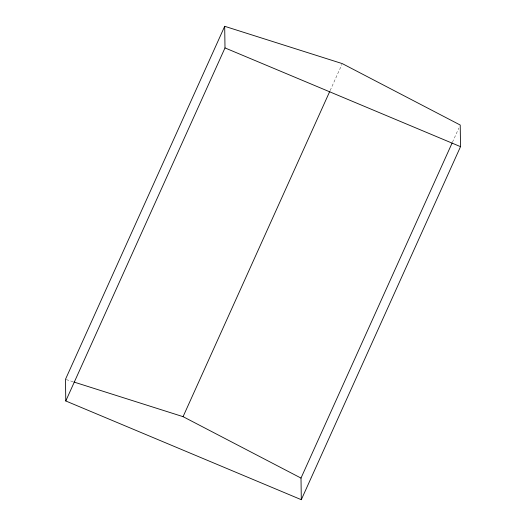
<?xml version="1.0" encoding="UTF-8"?>
<svg xmlns="http://www.w3.org/2000/svg" width="526" height="526" viewBox="0 0 526 526"><rect width="100%" height="100%" fill="white"/><g stroke="black" fill="none" stroke-linecap="round" stroke-linejoin="round"><path stroke-width="0.39" stroke-dasharray="2.63 1.97" d="M330.144 90.544L341.953 64.363M452.459 142.237L458.869 128.022M66.256 379.594L73.265 381.817"/><path stroke-width="0.79" d="M224.694 26.3L65.48 379.345L65.783 400.97L301.306 499.7L460.52 146.655L460.217 125.03L342.288 63.613L224.694 26.3L224.996 47.919L65.783 400.97M74.048 382.067L183.074 416.664L329.809 91.294M301.306 499.7L301.003 478.081L452.123 142.987M224.996 47.919L460.52 146.655M183.074 416.664L301.003 478.081"/></g></svg>
